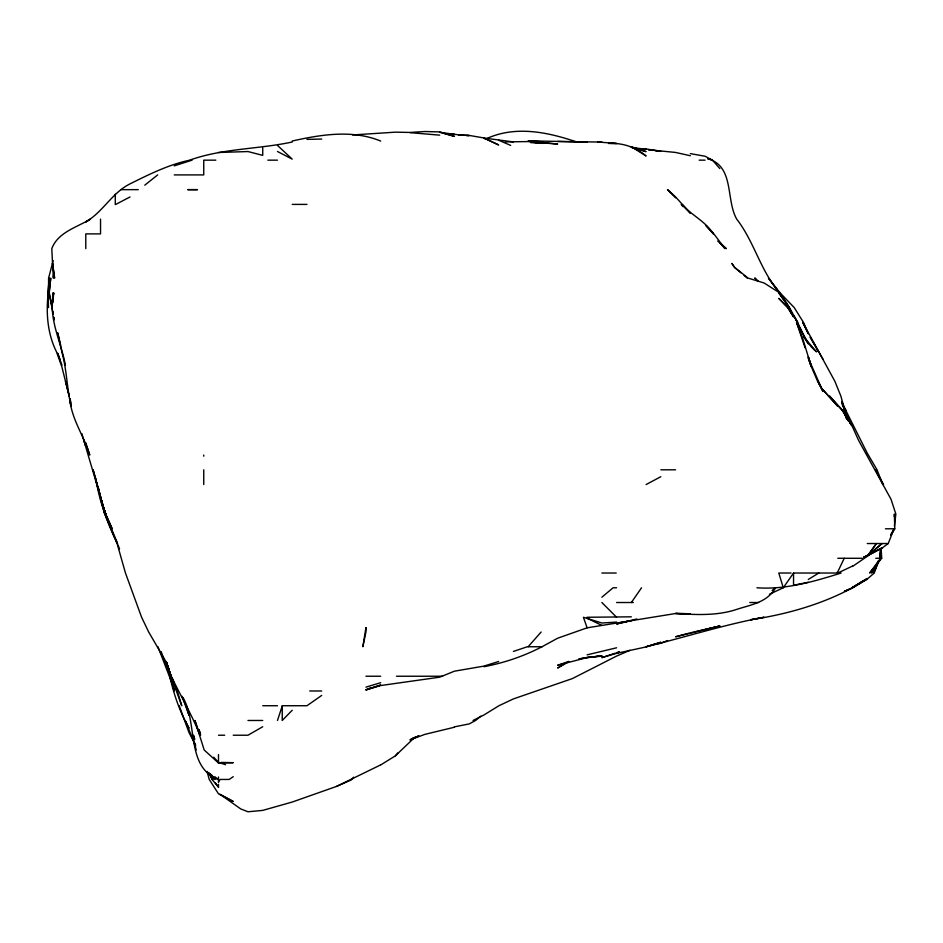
<?xml version="1.0" encoding="UTF-8"?>
<svg xmlns="http://www.w3.org/2000/svg" width="943" height="943" viewBox="0 0 943 943"><rect width="100%" height="100%" fill="white"/><g stroke="black" fill="none" stroke-linecap="round" stroke-linejoin="round"><path stroke-width="1.41" d="M53.397 275.439L53.386 278.126L52.56 263.38L54.6 278.126L52.525 263.38L51.794 248.634C57.947 232.214 76.725 227.428 90.387 219.141L85.789 221.947C102.928 211.986 112.076 192.773 130.016 183.873C148.982 174.443 168.172 164.86 189.001 160.334M321.704 695.415L306.958 705.729L282.299 705.729L282.205 720.476L292.212 710.268M52.784 302.255L52.938 292.872L51.936 307.607L53.162 314.314L52.796 311.638M894.329 516.729L894.377 514.041L894.777 528.787L891.029 534.929M880.503 548.897L879.819 558.28L880.727 548.897M894.424 526.111L895.85 514.041L891.041 499.295L858.566 440.322L851.906 425.576L843.018 410.83L829.581 396.084L842.512 410.83L851.741 425.576L843.03 410.83L848.075 420.661M53.197 260.61L48.576 278.126L48.576 292.872L49.413 278.126L47.692 292.872L48.435 307.607L48.246 292.872C45.912 312.64 47.398 333.327 56.297 351.421L61.79 366.591L69.204 396.084L65.468 381.337M277.478 720.476L282.299 705.729M863.835 557.301L882.023 548.095L888.223 543.533L894.058 528.787L890.605 534.929M879.006 560.955L873.513 573.026L878.475 560.955L877.296 563.643M876.2 566.319L873.855 571.682M873.796 571.682L876.13 566.319M877.391 563.643L878.581 560.955L874.208 573.026L867.277 579.085L852.531 587.949L844.492 591.273M844.244 558.28L837.785 571.776L836.252 573.026L793.546 573.026L783.279 587.772L769.417 594.267M877.945 561.969L871.462 573.026L880.703 558.28M631.35 602.518L641.546 587.772M867.277 556.323L876.401 543.533L867.277 556.323L852.531 566.448M218.493 781.806L220.249 779.448L229.173 779.448L233.239 776.678M879.854 559.411L869.635 573.026L881.693 558.28L881.186 548.897M353.625 777.185L351.197 779.979L336.451 786.45L292.212 802.045L262.732 810.391L247.985 811.77L240.748 808.941L219.919 794.195L233.239 801.467L218.493 793.841L209.24 779.448L207.071 771.409M397.946 752.879L395.435 755.803L381.066 764.714M541.164 631.999L528.139 646.745M415.038 737.084L395.435 755.767M867.277 556.111L882.023 543.533L867.277 555.922L863.694 557.337M601.87 597.225L613.08 587.772L616.604 587.772M480.8 716.126L475.614 720.476L469.154 723.929L454.408 726.853M144.762 185.182L157.681 174.903M772.152 590.412L775.617 587.772C766.671 603.237 749.803 604.817 734.573 610.097C715.407 615.85 695.286 614.801 675.589 613.433L690.335 613.763L675.589 613.516L587.124 627.826L557.631 638.222L542.013 646.745C523.837 656.187 504.069 662.964 483.9 666.701M413.588 737.603L410.181 739.984L418.833 735.811L410.181 739.795L424.928 734.361L454.408 727.23M863.588 580.546L852.531 587.56L867.277 578.483L852.531 587.489L867.277 579.085M808.292 579.462L818.807 573.026M568.676 661.491L557.631 668.009L568.688 661.491L557.631 665.251L587.124 657.566L601.87 655.727L579.073 658.815M262.732 726.723L247.985 735.222L233.239 735.222M867.277 555.922L882.023 547.871L863.694 557.301M646.096 484.549L660.843 476.698M115.8 204.395L130.016 196.969M473.032 720.476L483.9 715.006L498.941 705.729L513.393 698.916L572.377 678.583L616.604 656.069L630.018 650.281M380.689 764.891L336.451 786.45M837.785 573.026L852.531 566.059M370.858 687.671L365.943 689.946L380.689 685.042L365.943 689.84L380.689 685.537L439.674 677.18L454.408 671.192L483.9 666.112L498.647 661.491M844.492 591.19L852.531 587.772C821.188 604.628 785.79 614.565 750.652 619.751L753.339 619.186M841.121 573.026C813.939 581.548 785.719 589.87 756.946 587.772M667.55 640.568L660.843 643.232L651.46 644.988M485.244 139.281C514.418 125.195 547.164 131.926 576.397 141.874M513.393 651.436L527.337 646.745L542.013 646.745M615.272 653.157L601.87 657.636L616.604 653.334L646.096 646.922L660.843 642.266L646.096 646.745C685.49 637.138 724.118 624.655 764.066 617.264L756.015 618.702M174.255 165.862L192.101 160.157M636.831 618.962L616.604 623.983L631.35 620.659L620.624 622.498M365.943 687.141L380.689 682.697M619.292 652.155L616.604 652.933L619.292 652.238M189.649 160.157C222.76 148.275 258.193 149.348 292.212 142.004M688.991 633.201L675.589 636.784L719.827 625.963L705.081 629.665L719.827 626.152L706.413 629.064M292.212 141.014C320.938 134.601 352.588 129.391 380.689 141.085M616.604 647.794L587.124 654.843M616.604 652.697L619.292 652.061M693.942 631.999L705.081 629.358M690.335 632.847L692.74 632.281M579.073 659.016L587.124 657.389L601.87 656.187M808.292 582.267L793.546 585.214L793.546 573.026M352.541 134.955L395.435 132.161L410.181 132.444L424.928 131.513L439.674 131.914L454.408 136.358L439.674 132.291L454.408 134.319L447.713 134M616.604 622.097L601.87 623.017L583.411 617.264L587.124 627.826M597.85 141.992L616.604 143.477L608.565 143.477M587.124 617.264L631.35 616.828M161.17 651.578C170.942 680.964 188.741 706.637 199.999 735.222L194.918 720.476L204.171 749.968L218.493 763.028L233.239 762.687L221.169 762.415M306.958 139.375L321.704 139.045M505.354 141.874L528.139 141.58L542.885 143.383L530.815 142.204M597.85 142.157L601.87 142.098L528.139 140.908L542.885 141.792M530.815 142.664L542.885 142.511L557.631 144.043L530.815 142.028M611.253 143.407C624.066 143.195 636.289 147.686 646.096 155.996L631.35 146.731L646.096 151.623L632.694 147.827M218.493 152.483L247.985 151.552L262.732 155.359L262.732 147.933M215.806 160.157L203.747 160.157L203.747 174.903L174.255 174.903M267.836 160.157L277.478 160.157M699.176 160.157L705.081 160.157M121.175 189.649L138.291 189.649M292.212 204.395L306.958 204.395M660.843 469.803L675.589 469.803M883.556 484.549L875.422 469.803M885.406 528.787L894.777 528.787M867.277 543.533L888.223 543.533M837.785 558.28L862.22 558.28M875.752 558.28L881.693 558.28M601.87 573.026L616.227 573.026M791.047 573.026L778.8 573.026L783.279 587.772M616.604 602.518L633.307 602.518M749.779 602.518L758.596 602.518M365.943 676.237L380.689 676.237M396.473 676.237L442.573 676.237M309.717 690.983L321.704 690.983M262.732 705.729L277.478 705.729M247.985 720.476L262.732 720.476M218.493 735.222L224.693 735.222M557.631 141.474L587.124 142.157M639.401 148.829L646.096 148.923L660.843 151.375L655.479 150.703M447.713 133.823L469.154 135.603L466.479 135.486M639.401 149.029L646.096 149.3L631.35 147.438M462.459 135.32L458.428 135.155L469.154 135.415L483.9 137.937L498.647 144.963L483.9 138.02L513.393 141.933M439.674 135.144L410.181 132.668M648.784 149.772L675.589 152.448L690.335 155.736M648.784 149.866L652.804 150.361M690.335 153.626L705.081 156.243L712.472 160.157L719.827 168.585M712.472 160.157L707.545 158.601C734.727 166.133 725.556 199.68 736.731 219.141C753.563 240.854 759.964 268.378 777.056 289.737M225.542 764.714L218.493 762.345L213.696 757.194M498.647 140.201L510.682 145.411M587.124 618.231L601.87 625.398M277.478 151.493L292.212 159.131L277.478 145.411M717.682 241.031L726.251 248.634L719.827 242.551L724.943 248.634L713.875 233.888L706.059 225.719L713.38 233.888C705.517 221.322 691.549 215.252 681.93 204.395L690.335 213.177L675.589 196.946L667.561 189.649L675.589 197.83M740.903 272.798L734.573 267.482L731.851 263.38L734.573 267.341L748.141 278.126L764.066 282.983L779.661 292.872C791.66 308.502 798.98 326.749 808.292 343.818L803.943 337.099L816.532 351.845C804.579 342.274 800.89 327.905 793.546 315.304L797.802 322.353M744.074 275.462L747.245 278.126M214.78 776.678L218.092 779.448C185.712 766.624 197.983 723.717 183.083 697.69M601.87 602.518L616.604 617.264M208.45 772.423L215.028 779.448L212.481 776.054M218.493 784.399L218.493 787.169L212.034 779.448L209.004 773.307M681.176 204.395L683.003 206.6M777.94 290.892L768.439 278.126L780.097 292.872L794.242 307.607L803.436 322.353L808.292 333.798L802.729 322.353L834.897 381.337L840.85 396.084L845.022 410.83L850.751 424.232L844.728 410.83L841.627 401.447L844.893 410.83L843.726 408.142M215.228 782.761L218.493 787.169M211.267 774.922L214.497 779.448L211.303 774.545M818.571 351.845L810.155 337.099L823.039 359.248M818.288 382.54L823.039 390.98L817.923 381.337L823.039 391.522L808.292 358.222L811.428 366.591L808.292 356.796L811.286 366.591L817.605 381.337M195.602 745.053L189.001 732.581L179.217 705.729M842.323 403.451L867.277 453.194L877.037 469.803L882.801 484.549M842.311 404.688L845.47 410.83L842.57 404.688M115.812 540.339L117.392 543.533M848.229 420.661L843.514 410.83L846.637 418.869L844.185 410.83L846.944 418.869M115.282 539.278C107.172 521.833 100.394 503.527 96.881 484.549M177.272 690.983L181.751 705.729L165.603 661.491L170.895 676.237L168.125 666.854L171.932 682.944M117.627 543.533L105.31 514.041L93.121 469.803L96.834 483.217M195.637 745.948L185.134 720.476L189.001 728.255C178.31 709.16 171.72 688.319 167.995 666.854L170.07 674.893M171.779 677.416L173.76 682.119M182.082 696.347L189.001 715.218L186.007 705.729M157.952 646.745L173.241 686.433M117.934 544.877L119.549 548.897M175.268 685.856L176.777 689.698M60.116 359.884L57.641 353.189L61.979 365.247M171.237 676.237L165.815 661.491L148.676 631.999L141.603 617.264L125.466 573.026L117.085 543.533L104.791 514.041L98.143 487.413M199.044 729.858L200.505 733.878M808.729 359.318L811.286 366.591L802.281 337.099L796.517 322.353L805.098 347.826M170.424 676.237L171.378 678.984M198.796 729.858L200.611 735.222M170.895 678.783L172.156 682.614M85.789 442.786L89.75 455.068C83.951 435.949 71.491 419.034 69.735 398.736M198.89 729.858L200.187 733.878M170.895 678.889L172.156 682.873L166.687 662.835M81.829 433.615L105.51 514.041L112.158 528.787L105.71 514.041L100.536 498.635L105.51 514.041L100.842 499.295L104.791 514.041L101.714 500.639M193.091 739.241L196.262 749.968M168.054 666.854L174.255 690.983L168.997 669.542M60.67 345.15L57.806 333.044M97.212 484.549L100.536 497.22L98.202 487.366M65.397 365.247C61.059 341.307 47.645 317.65 53.834 292.872L51.936 307.607L49.036 292.872L50.745 278.126L49.272 292.872L52.113 307.607M70.006 398.83L71.043 402.956M61.625 350.501L57.664 333.044M166.864 662.835L169.999 676.237L167.889 666.854M95.396 477.853L96.587 483.217M61.825 351.845C66.812 369.656 66.906 388.28 71.043 406.197L69.794 398.972M54.128 319.677L53.645 316.989L54.164 319.677M218.493 754.577L218.493 763.028M218.493 777.02L218.493 782.584M203.747 455.068L203.747 456.188M203.747 469.803L203.747 484.549M115.282 194.223L115.282 204.584M100.536 219.141L100.536 233.888L85.789 233.888L85.789 248.634M365.943 627.614L362.866 646.745L365.943 631.999L365.943 627.614M197.441 189.649L187.834 189.649L197.441 189.649M787.794 307.607L778.8 298.377L787.759 307.607L793.546 316.895L787.794 307.607M758.007 281.309L754.966 278.126L758.007 281.309M837.785 406.28L823.039 389.883L837.785 406.28M789.22 307.607L778.8 292.872L789.208 307.607L791.931 313.724L789.208 307.607M846.083 410.83L842.629 404.688L846.083 410.83M212.352 779.448L210.23 774.097L212.352 779.448M85.789 445.968L83.856 440.322L85.789 445.968M105.699 514.041L100.724 499.295L105.699 514.041M194.671 739.241L193.433 735.222L194.623 739.241M170.718 676.237L166.722 662.835L170.695 676.237"/></g></svg>
